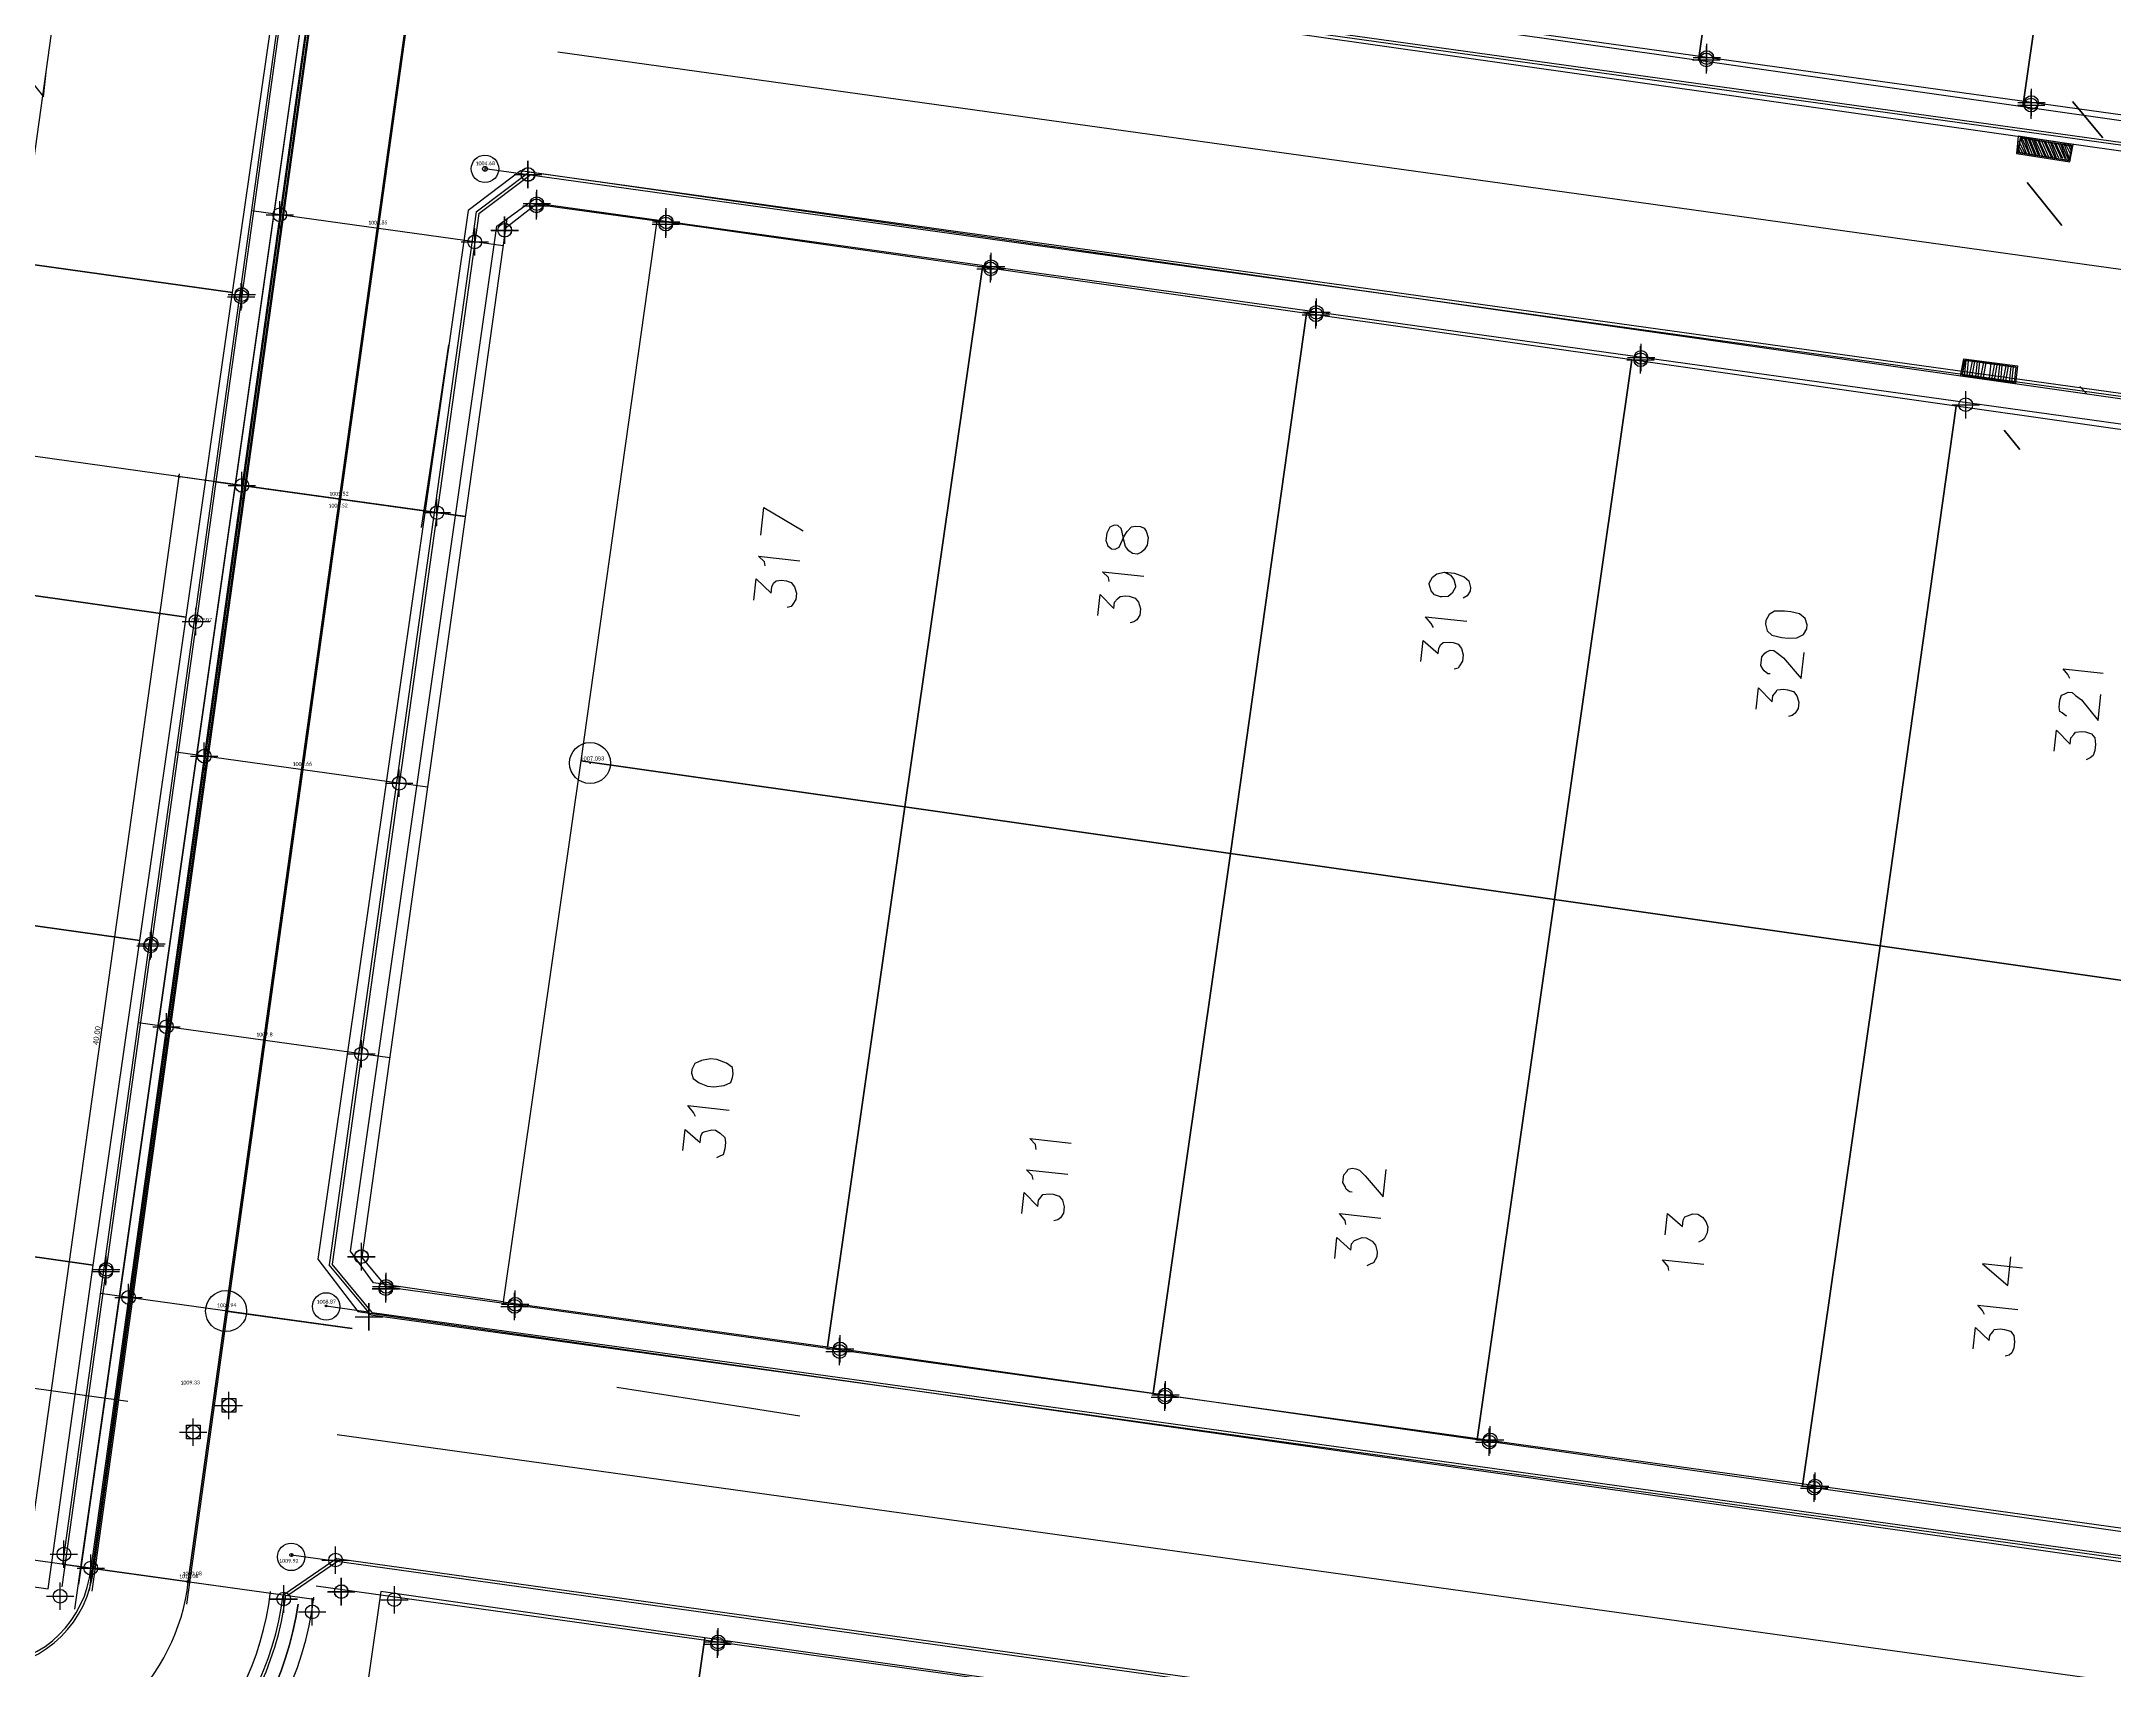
# Model space of a CAD drawing. Header units: metres. Extents: x -977055 to 805873, y -1033982 to 242021.
# Drawn here: x 1030 to 1105.8, y 860.5 to 920.1 of the extents above; entities that cross this region are included whole.
import ezdxf

# ---------------------------------------------------------------- set-up
doc = ezdxf.new("R2010")
doc.units = ezdxf.units.M
doc.header["$PDMODE"] = 32
doc.header["$PDSIZE"] = 1.5
for name, color, linetype in [('12-CONDICIONES EXISTENTES', 2, 'Continuous'), ('C-ROAD', 7, 'Continuous'), ('C-ROAD-CNTR-N', 92, 'Continuous'), ('C-ROAD-PROF-TEXT', 11, 'Continuous'), ('C-ROAD-STAN', 11, 'Continuous'), ('LOTE 243', 6, 'Continuous'), ('NIVEL BORDILLO', 6, 'Continuous'), ('V-NODE', 1, 'Continuous')]:
    doc.layers.add(name, color=color, linetype=linetype)
doc.layers.add('PDF2_area escolar', color=7, linetype='Continuous', true_color=0x989898)
doc.layers.add('PDF_Geometry', color=7, linetype='Continuous', true_color=0x797979)
doc.styles.add('CITY2', font='stylu.ttf', dxfattribs={"height": 0.2})
doc.styles.add('MtXpl_Calibri', font='calibri.ttf')
doc.styles.get("Standard").update_dxf_attribs({"font": 'arial.ttf'})
doc.dimstyles.new('COTAS2', dxfattribs={"dimtxt": 0.02, "dimasz": 0.1, "dimexe": 0.15, "dimexo": 0.08, "dimgap": 0.05, "dimtad": 1, "dimzin": 0, "dimdsep": 46, "dimtxsty": 'CITY2', "dimblk": 'ARCHTICK', "dimcen": 1, "dimdle": 0.1, "dimclrd": 1, "dimclre": 1, "dimclrt": 2, "dimadec": 0, "dimazin": 0, "dimtfac": 1, "dimtofl": 0, "dimtmove": 0, "dimatfit": 3, "dimldrblk": 'ARCHTICK', "dimfxl": 0.18, "dimtolj": 1, "dimtzin": 0, "dimarcsym": 0})

# ---------------------------------------------------------------- blocks, each defined once
blk = doc.blocks.new('base')
at = {"layer": 'PDF_Geometry', "lineweight": 25, "extrusion": (-0.000787417, 0.063364, 0.99799), "elevation": 0.026}
for points in [[(-314.355, -197.288), (-299.601, -195.681), (-292.744, -194.188), (-282.663, -192.111), (-274.476, -190.361), (-258.037, -185.154), (-248.029, -180.61), (-240.539, -177.71), (-228.643, -174.042), (-222.733, -172.714), (-217.384, -171.04), (-209.935, -169.248), (-202.16, -164.759), (-196.196, -160.284), (-195.073, -159.817), (-178.095, -157.457), (-154.298, -156.614), (-136.667, -154.611), (-124.436, -153.164), (-118.066, -151.474), (-100.79, -146.646), (-80.955, -140.967), (-73.385, -139.328), (-61.694, -135.822), (-40.504, -131.604), (-37.727, -130.872), (-17.661, -129.441), (1.311, -127.461), (21.092, -124.929), (41.006, -122.83), (47.376, -123.458), (63.592, -123.186), (81.402, -124.312), (85.639, -96.072), (88.705, -66.393), (92.811, -40.781), (97.16, -22.386), (100.596, -1.562), (102.483, 8.32), (109.691, 37.361), (117.528, 76.62), (126.217, 115.638), (131.513, 149.592), (134.682, 173.973), (136.916, 195.591), (139.956, 229.678), (141.558, 250.676), (142.614, 271.37), (143.252, 283.21), (147.066, 312.938), (152.58, 355.631), (153.554, 396.042), (150.869, 418.02), (151.777, 438.639), (150.959, 458.028), (151.777, 438.639), (150.869, 418.02), (153.554, 396.042), (152.58, 355.631), (147.066, 312.938), (143.252, 283.21), (142.614, 271.37), (141.558, 250.676), (139.956, 229.678), (136.916, 195.591), (134.682, 173.973), (131.513, 149.592), (126.217, 115.638), (117.528, 76.62), (109.691, 37.361), (102.483, 8.32), (100.596, -1.562), (97.16, -22.386), (92.811, -40.781), (88.705, -66.393), (85.639, -96.072), (81.402, -124.312), (63.592, -123.186), (47.376, -123.458), (41.006, -122.83), (21.092, -124.929), (1.311, -127.461), (-17.661, -129.441), (-37.727, -130.872), (-40.504, -131.604), (-61.694, -135.822), (-73.385, -139.328), (-80.955, -140.967), (-100.79, -146.646), (-118.066, -151.474), (-124.436, -153.164), (-136.667, -154.611), (-154.298, -156.614), (-178.095, -157.457), (-195.073, -159.817), (-196.196, -160.284), (-202.16, -164.759), (-209.935, -169.248), (-217.384, -171.04), (-222.733, -172.714), (-228.643, -174.042), (-240.539, -177.71), (-248.029, -180.61), (-258.037, -185.154), (-274.476, -190.361), (-282.663, -192.111), (-292.744, -194.188), (-299.601, -195.681), (-314.355, -197.288), (-312.178, -178.446), (-309.146, -157.898), (-306.876, -132.899), (-305.823, -118.002), (-298.643, -78.802), (-291.055, -45.077), (-282.252, -15.116), (-275.645, 10.473), (-270.319, 33.898), (-263.825, 63.164), (-258.15, 86.408), (-284.424, 123.888)], [(-255.13, 108.395), (-164.82, 94.361), (-163.424, 92.477), (-169.398, 54.06), (-171.282, 52.664), (-262.916, 66.857)], [(-146.68, 154.869), (-157.559, 84.583), (-156.209, 82.704), (-117.746, 76.726), (-115.862, 78.122), (-117.746, 76.726)], [(-146.524, 155.778), (-157.559, 84.583), (-157.277, 86.543), (-157.911, 86.666), (-158.199, 84.66), (-157.559, 84.583)], [(-144.934, 100.08), (-144.842, 100.069), (-144.711, 100.007), (-144.676, 99.91), (-144.601, 99.762), (-144.634, 99.487), (-144.742, 99.361), (-144.799, 99.275), (-144.947, 99.201), (-145.084, 99.217), (-145.21, 99.325), (-145.422, 99.49), (-146.066, 100.309), (-146.187, 99.303)], [(-220.21, 103.028), (-218.347, 102.711), (-218.235, 103.254), (-220.098, 103.571), (-219.85, 102.938)], [(-218.418, 103.276), (-218.268, 102.98)], [(-218.509, 103.287), (-218.284, 102.843)], [(-218.555, 103.293), (-218.347, 102.711)], [(-218.646, 103.304), (-218.392, 102.716)], [(-218.686, 103.355), (-218.484, 102.727)], [(-218.778, 103.366), (-218.53, 102.733)], [(-218.869, 103.377), (-218.621, 102.744)], [(-218.915, 103.382), (-218.667, 102.75)], [(-219.006, 103.393), (-218.758, 102.761)], [(-219.052, 103.399), (-218.844, 102.817)], [(-219.144, 103.41), (-218.89, 102.823)], [(-219.235, 103.421), (-218.981, 102.834)], [(-219.281, 103.426), (-219.027, 102.839)], [(-219.372, 103.437), (-219.118, 102.85)], [(-219.464, 103.448), (-219.21, 102.861)], [(-219.509, 103.454), (-219.255, 102.867)], [(-219.601, 103.465), (-219.347, 102.878)], [(-219.646, 103.47), (-219.438, 102.889)], [(-219.738, 103.481), (-219.484, 102.894)], [(-219.829, 103.492), (-219.575, 102.905)], [(-219.875, 103.498), (-219.621, 102.911)], [(-219.966, 103.509), (-219.712, 102.922)], [(-220.007, 103.56), (-219.804, 102.933)], [(-220.109, 103.48), (-219.941, 102.949)], [(-220.171, 103.348), (-219.987, 102.955)], [(-220.188, 103.211), (-220.078, 102.966)], [(-220.199, 103.12), (-220.17, 102.977)], [(-218.281, 103.259), (-218.24, 103.208)], [(-218.326, 103.265), (-218.257, 103.071)], [(-253.279, 117.214), (-163.472, 103.241), (-161.537, 104.677), (-155.57, 143.049), (-157.006, 144.984), (-245.635, 158.722)], [(-162.327, 144.698), (-157.595, 143.942), (-156.762, 142.775), (-162.579, 105.266), (-163.746, 104.433), (-168.437, 105.137)], [(-160.76, 109.591), (-160.01, 114.277), (-159.676, 116.277)], [(-218.01, 111.666), (-216.096, 111.389), (-216.207, 110.846), (-218.076, 111.118)], [(-216.187, 111.4), (-216.253, 110.852)], [(-216.278, 111.411), (-216.344, 110.863)], [(-216.37, 111.422), (-216.482, 110.879)], [(-216.461, 111.433), (-216.573, 110.89)], [(-216.598, 111.45), (-216.664, 110.901)], [(-216.69, 111.461), (-216.756, 110.912)], [(-216.781, 111.472), (-216.893, 110.929)], [(-216.873, 111.483), (-216.984, 110.94)], [(-217.101, 111.51), (-217.167, 110.962)], [(-217.187, 111.567), (-217.304, 110.979)], [(-217.278, 111.578), (-217.39, 111.035)], [(-217.416, 111.595), (-217.482, 111.046)], [(-217.507, 111.606), (-217.573, 111.057)], [(-217.598, 111.617), (-217.71, 111.074)], [(-217.69, 111.628), (-217.802, 111.085)], [(-217.827, 111.644), (-217.893, 111.096)], [(-217.918, 111.655), (-217.984, 111.107)], [(-172.098, 116.707), (-172.219, 115.702), (-173.645, 116.569)], [(-172.24, 117.838), (-172.211, 117.695), (-172.004, 117.485), (-173.513, 117.666)], [(-171.812, 119.084), (-171.905, 118.307), (-172.444, 118.836), (-172.472, 118.607), (-172.534, 118.476), (-172.637, 118.395), (-172.825, 118.372), (-173.008, 118.394), (-173.185, 118.461), (-173.306, 118.615), (-173.37, 118.855), (-173.342, 119.083), (-173.229, 119.255), (-173.172, 119.341), (-173.029, 119.37)], [(-184.812, 118.564), (-184.783, 118.421), (-184.576, 118.211), (-186.084, 118.393)], [(-197.077, 118.372), (-197.294, 118.491), (-197.415, 118.645), (-197.479, 118.884), (-197.473, 118.93), (-197.354, 119.148), (-197.201, 119.268), (-196.967, 119.286), (-196.921, 119.281), (-196.698, 119.208), (-196.577, 119.054), (-196.513, 118.814), (-196.519, 118.769), (-196.638, 118.551), (-196.792, 118.431), (-197.077, 118.372), (-197.442, 118.416), (-197.797, 118.552), (-197.963, 118.711), (-198.027, 118.95), (-198.011, 119.088), (-197.897, 119.259), (-197.749, 119.334)], [(-184.383, 119.811), (-184.477, 119.034), (-184.97, 119.557), (-184.998, 119.328), (-185.106, 119.202), (-185.208, 119.122), (-185.397, 119.098), (-185.534, 119.115), (-185.757, 119.188), (-185.877, 119.341), (-185.941, 119.581), (-185.914, 119.81), (-185.8, 119.981), (-185.698, 120.062), (-185.555, 120.091)], [(-196.646, 120.407), (-196.571, 120.259), (-196.37, 120.003), (-197.879, 120.184)], [(-196.172, 121.648), (-196.266, 120.871), (-196.81, 121.354), (-196.832, 121.171), (-196.895, 121.04), (-196.997, 120.959), (-197.231, 120.941), (-197.368, 120.958), (-197.545, 121.025), (-197.666, 121.179), (-197.73, 121.419), (-197.702, 121.647), (-197.589, 121.819), (-197.532, 121.905), (-197.39, 121.934)], [(-208.943, 122.259), (-208.852, 122.248), (-208.726, 122.141), (-208.685, 122.089), (-208.611, 121.941), (-208.649, 121.621), (-208.757, 121.495), (-208.808, 121.455), (-208.956, 121.38), (-209.093, 121.397), (-209.22, 121.504), (-209.432, 121.669), (-210.08, 122.443), (-210.196, 121.483)], [(-219.897, 122.559), (-219.822, 122.411), (-219.661, 122.206), (-221.124, 122.382)], [(-208.418, 123.541), (-208.511, 122.764), (-209.005, 123.287), (-209.032, 123.059), (-209.14, 122.932), (-209.197, 122.847), (-209.431, 122.828), (-209.568, 122.845), (-209.791, 122.918), (-209.912, 123.072), (-209.976, 123.311), (-209.948, 123.54), (-209.835, 123.712), (-209.732, 123.792), (-209.59, 123.821)], [(-219.777, 123.936), (-219.732, 123.93), (-219.606, 123.822), (-219.52, 123.766), (-219.491, 123.623), (-219.524, 123.349), (-219.591, 123.171), (-219.688, 123.137), (-219.836, 123.062), (-219.974, 123.078), (-220.1, 123.186), (-220.312, 123.351), (-220.915, 124.119), (-221.03, 123.159)], [(-219.298, 125.223), (-219.391, 124.446), (-219.885, 124.969), (-219.912, 124.74), (-220.02, 124.614), (-220.077, 124.528), (-220.311, 124.51), (-220.448, 124.527), (-220.671, 124.6), (-220.792, 124.754), (-220.81, 124.988), (-220.782, 125.216), (-220.715, 125.393), (-220.612, 125.474), (-220.464, 125.549)], [(-169.44, 137.996), (-169.365, 137.848), (-169.164, 137.592), (-170.673, 137.774)], [(-168.966, 139.237), (-169.06, 138.46), (-169.604, 138.943), (-169.632, 138.715), (-169.694, 138.583), (-169.791, 138.549), (-170.031, 138.485), (-170.168, 138.501), (-170.34, 138.615), (-170.506, 138.774), (-170.53, 138.962), (-170.502, 139.191), (-170.429, 139.414), (-170.332, 139.448), (-170.184, 139.523)], [(-181.889, 139.357), (-181.866, 139.169), (-181.659, 138.958), (-183.167, 139.14)], [(-181.757, 140.454), (-181.728, 140.311), (-181.521, 140.101), (-183.03, 140.283)], [(-193.415, 141.07), (-193.323, 141.059), (-193.197, 140.951), (-193.163, 140.854), (-193.088, 140.706), (-193.121, 140.432), (-193.229, 140.306), (-193.285, 140.22), (-193.428, 140.191), (-193.565, 140.207), (-193.697, 140.269), (-193.903, 140.48), (-194.552, 141.253), (-194.673, 140.248)], [(-181.329, 141.701), (-181.422, 140.924), (-181.916, 141.447), (-181.943, 141.218), (-182.051, 141.092), (-182.108, 141.006), (-182.342, 140.988), (-182.479, 141.005), (-182.702, 141.078), (-182.823, 141.231), (-182.887, 141.471), (-182.859, 141.7), (-182.746, 141.871), (-182.643, 141.952), (-182.501, 141.981)], [(-193.18, 142.247), (-193.151, 142.105), (-192.95, 141.849), (-194.458, 142.03)], [(-204.849, 142.772), (-204.942, 141.995), (-205.487, 142.478), (-205.515, 142.25), (-205.577, 142.118), (-205.674, 142.083), (-205.868, 142.014), (-206.05, 142.036), (-206.222, 142.149), (-206.343, 142.303), (-206.412, 142.497), (-206.385, 142.725), (-206.266, 142.943), (-206.215, 142.983), (-206.066, 143.058)], [(-192.752, 143.494), (-192.845, 142.717), (-193.344, 143.195), (-193.372, 142.966), (-193.48, 142.84), (-193.577, 142.805), (-193.771, 142.736), (-193.908, 142.752), (-194.125, 142.871), (-194.246, 143.025), (-194.31, 143.265), (-194.288, 143.447), (-194.169, 143.665), (-194.072, 143.7), (-193.924, 143.775)], [(-204.969, 144.085), (-204.94, 143.942), (-204.739, 143.686), (-206.247, 143.868)], [(-217.897, 144.159), (-216.435, 143.983), (-217.358, 144.789), (-217.484, 143.738)], [(-216.489, 145.844), (-216.414, 145.696), (-216.253, 145.491), (-217.716, 145.667)], [(-148.552, 148.185), (-139.763, 146.848), (-139.939, 145.385)], [(-216.06, 147.091), (-216.154, 146.314), (-216.653, 146.791), (-216.675, 146.608), (-216.783, 146.482), (-216.84, 146.396), (-217.074, 146.378), (-217.211, 146.395), (-217.434, 146.468), (-217.554, 146.622), (-217.573, 146.856), (-217.545, 147.084), (-217.477, 147.261), (-217.375, 147.342), (-217.232, 147.371)], [(-166.441, 147.883), (-171.121, 148.678), (-173.121, 149.012)]]:
    blk.add_lwpolyline(points, dxfattribs=at)
for points in [[(-194.724, 97.871), (-206.604, 99.72), (-209.68, 79.965), (-197.8, 78.117)], [(-206.604, 99.72), (-218.439, 101.563), (-221.514, 81.808), (-209.68, 79.965)], [(-218.439, 101.563), (-230.319, 103.411), (-233.394, 83.657), (-221.514, 81.808)], [(-152.888, 107.577), (-154.731, 95.742), (-134.976, 92.667), (-133.128, 104.547)], [(-220.261, 102.988), (-218.261, 102.654), (-218.184, 103.294), (-220.138, 103.622)], [(-218.235, 103.254), (-218.347, 102.711), (-220.21, 103.028), (-220.098, 103.571)], [(-151.039, 119.457), (-152.888, 107.577), (-133.128, 104.547), (-131.284, 116.381)], [(-165.408, 124.897), (-177.242, 126.741), (-180.318, 106.986), (-168.437, 105.137)], [(-177.242, 126.741), (-189.122, 128.589), (-192.152, 108.829), (-180.318, 106.986)], [(-189.122, 128.589), (-200.956, 130.432), (-204.032, 110.678), (-192.152, 108.829)], [(-200.956, 130.432), (-212.837, 132.281), (-215.866, 112.521), (-204.032, 110.678)], [(-218.05, 111.718), (-216.044, 111.43), (-216.167, 110.795), (-218.127, 111.078)], [(-216.207, 110.846), (-216.096, 111.389), (-218.01, 111.666), (-218.076, 111.118)], [(-212.837, 132.281), (-224.671, 134.124), (-227.747, 114.37), (-215.866, 112.521)], [(-184.714, 117.068), (-184.783, 117.262), (-184.909, 117.37), (-185.046, 117.386), (-185.195, 117.312), (-185.257, 117.18), (-185.381, 116.917), (-185.495, 116.745), (-185.654, 116.579), (-185.796, 116.549), (-185.979, 116.571), (-186.111, 116.634), (-186.191, 116.736), (-186.255, 116.976), (-186.222, 117.25), (-186.109, 117.422), (-186.006, 117.502), (-185.858, 117.577), (-185.675, 117.555), (-185.549, 117.447), (-185.429, 117.293), (-185.365, 117.054), (-185.306, 116.769), (-185.277, 116.626), (-185.151, 116.518), (-185.014, 116.502), (-184.866, 116.576), (-184.747, 116.794)], [(-149.196, 131.291), (-151.039, 119.457), (-131.284, 116.381), (-129.436, 128.261)], [(-208.792, 120.433), (-208.856, 120.672), (-209.022, 120.832), (-209.383, 120.921), (-209.611, 120.949), (-209.937, 120.942), (-210.182, 120.832), (-210.301, 120.615), (-210.317, 120.477), (-210.253, 120.238), (-210.041, 120.073), (-209.727, 119.989), (-209.498, 119.961), (-209.127, 119.963), (-208.928, 120.078), (-208.809, 120.296)], [(-162.327, 144.698), (-174.166, 146.495), (-177.242, 126.741), (-165.408, 124.897)], [(-174.166, 146.495), (-186.047, 148.344), (-189.122, 128.589), (-177.242, 126.741)], [(-147.347, 143.171), (-149.196, 131.291), (-129.436, 128.261), (-127.593, 140.096)], [(-186.047, 148.344), (-197.881, 150.187), (-200.956, 130.432), (-189.122, 128.589)], [(-197.881, 150.187), (-209.761, 152.035), (-212.837, 132.281), (-200.956, 130.432)], [(-209.761, 152.035), (-221.595, 153.879), (-224.671, 134.124), (-212.837, 132.281)], [(-169.308, 136.404), (-169.377, 136.597), (-169.589, 136.762), (-169.898, 136.892), (-170.127, 136.92), (-170.503, 136.872), (-170.748, 136.763), (-170.816, 136.585), (-170.833, 136.448), (-170.814, 136.214), (-170.602, 136.049), (-170.248, 135.914), (-170.019, 135.886), (-169.688, 135.939), (-169.443, 136.049), (-169.324, 136.266)], [(-145.55, 155.011), (-147.347, 143.171), (-127.593, 140.096), (-125.744, 151.976)], [(-154.633, 175.071), (-166.467, 176.914), (-169.548, 157.114), (-157.714, 155.271)], [(-166.467, 176.914), (-178.353, 178.717), (-181.428, 158.963), (-169.548, 157.114)]]:
    blk.add_lwpolyline(points, close=True, dxfattribs=at)
at = {"layer": 'PDF_Geometry', "color": 3, "lineweight": 40, "extrusion": (-0.000787417, 0.063364, 0.99799), "elevation": 0.026}
for points in [[(-221.356, 102.749), (-220.265, 101.412)], [(-220.644, 112.123), (-220.398, 111.861)], [(-218.175, 114.144), (-217.612, 113.427)]]:
    blk.add_lwpolyline(points, dxfattribs=at)
at = {"layer": 'PDF_Geometry', "color": 215, "lineweight": 50, "true_color": 0xa9529f, "extrusion": (-0.000787417, 0.063364, 0.99799), "elevation": 0.026}
for points in [[(-219.812, 105.948), (-218.565, 104.36)], [(-218.175, 114.144), (-217.612, 113.427)]]:
    blk.add_lwpolyline(points, dxfattribs=at)
at = {"layer": 'PDF_Geometry', "lineweight": 25, "extrusion": (-0.000787417, 0.063364, 0.99799), "elevation": 0.026}
blk.add_lwpolyline([(-143.883, 165.663, 0.347538), (-154.688, 155.69, -0.347538)], format="xyb", close=True, dxfattribs=at)
blk = doc.blocks.new('*U4030')
at = {"color": 0, "linetype": 'ByBlock', "lineweight": -2, "transparency": 16777216}
for p, q in [((-1, 0), (1, 0)), ((0, -1), (0, 1))]:
    blk.add_line(p, q, dxfattribs=at)
blk = doc.blocks.new('*U4045', base_point=(1047.753, 915.207, 1005.418))
at = {"layer": 'V-NODE', "color": 5, "lineweight": -2, "xscale": 0.5, "yscale": 0.5, "zscale": 0.5}
blk.add_blockref('*U4030', (1047.753, 915.207, 1005.418), dxfattribs=at)
blk = doc.blocks.new('*U4048', base_point=(1048.057, 914.06, 1005.386))
at = {"layer": 'V-NODE', "color": 5, "lineweight": -2, "xscale": 0.5, "yscale": 0.5, "zscale": 0.5}
blk.add_blockref('*U4030', (1048.057, 914.06, 1005.386), dxfattribs=at)
blk = doc.blocks.new('*U4051', base_point=(1046.901, 913.166, 1005.465))
at = {"layer": 'V-NODE', "color": 5, "lineweight": -2, "xscale": 0.5, "yscale": 0.5, "zscale": 0.5}
blk.add_blockref('*U4030', (1046.901, 913.166, 1005.465), dxfattribs=at)
blk = doc.blocks.new('*U4054', base_point=(1052.785, 913.394, 1005.537))
at = {"layer": 'V-NODE', "color": 5, "lineweight": -2, "xscale": 0.5, "yscale": 0.5, "zscale": 0.5}
blk.add_blockref('*U4030', (1052.785, 913.394, 1005.537), dxfattribs=at)
blk = doc.blocks.new('*U4057', base_point=(1047.258, 873.786, 1009.532))
at = {"layer": 'V-NODE', "color": 5, "lineweight": -2, "xscale": 0.5, "yscale": 0.5, "zscale": 0.5}
blk.add_blockref('*U4030', (1047.258, 873.786, 1009.532), dxfattribs=at)
blk = doc.blocks.new('*U4060', base_point=(1042.545, 874.442, 1009.504))
at = {"layer": 'V-NODE', "color": 5, "lineweight": -2, "xscale": 0.5, "yscale": 0.5, "zscale": 0.5}
blk.add_blockref('*U4030', (1042.545, 874.442, 1009.504), dxfattribs=at)
blk = doc.blocks.new('*U4063', base_point=(1041.927, 873.407, 1009.596))
at = {"layer": 'V-NODE', "color": 5, "lineweight": -2, "xscale": 0.5, "yscale": 0.5, "zscale": 0.5}
blk.add_blockref('*U4030', (1041.927, 873.407, 1009.596), dxfattribs=at)
blk = doc.blocks.new('*U4066', base_point=(1041.66, 875.609, 1009.384))
at = {"layer": 'V-NODE', "color": 5, "lineweight": -2, "xscale": 0.5, "yscale": 0.5, "zscale": 0.5}
blk.add_blockref('*U4030', (1041.66, 875.609, 1009.384), dxfattribs=at)
blk = doc.blocks.new('*U4069', base_point=(1030.638, 863.185, 1011.203))
at = {"layer": 'V-NODE', "color": 5, "lineweight": -2, "xscale": 0.5, "yscale": 0.5, "zscale": 0.5}
blk.add_blockref('*U4030', (1030.638, 863.185, 1011.203), dxfattribs=at)
blk = doc.blocks.new('*U4072', base_point=(1030.773, 864.724, 1010.566))
at = {"layer": 'V-NODE', "color": 5, "lineweight": -2, "xscale": 0.5, "yscale": 0.5, "zscale": 0.5}
blk.add_blockref('*U4030', (1030.773, 864.724, 1010.566), dxfattribs=at)
blk = doc.blocks.new('*U4075', base_point=(1032.307, 875.066, 1009.573))
at = {"layer": 'V-NODE', "color": 5, "lineweight": -2, "xscale": 0.5, "yscale": 0.5, "zscale": 0.5}
blk.add_blockref('*U4030', (1032.307, 875.066, 1009.573), dxfattribs=at)
blk = doc.blocks.new('*U4078', base_point=(1033.946, 886.98, 1007.905))
at = {"layer": 'V-NODE', "color": 5, "lineweight": -2, "xscale": 0.5, "yscale": 0.5, "zscale": 0.5}
blk.add_blockref('*U4030', (1033.946, 886.98, 1007.905), dxfattribs=at)
blk = doc.blocks.new('*U4081', base_point=(1035.604, 898.848, 1006.598))
at = {"layer": 'V-NODE', "color": 5, "lineweight": -2, "xscale": 0.5, "yscale": 0.5, "zscale": 0.5}
blk.add_blockref('*U4030', (1035.604, 898.848, 1006.598), dxfattribs=at)
blk = doc.blocks.new('*U4084', base_point=(1037.256, 910.732, 1005.7))
at = {"layer": 'V-NODE', "color": 5, "lineweight": -2, "xscale": 0.5, "yscale": 0.5, "zscale": 0.5}
blk.add_blockref('*U4030', (1037.256, 910.732, 1005.7), dxfattribs=at)
blk = doc.blocks.new('*U4141', base_point=(1047.744, 915.213, 1005.417))
at = {"layer": 'V-NODE', "color": 5, "lineweight": -2, "xscale": 0.5, "yscale": 0.5, "zscale": 0.5}
blk.add_blockref('*U4030', (1047.744, 915.213, 1005.417), dxfattribs=at)
blk = doc.blocks.new('*U4144', base_point=(1048.054, 914.062, 1005.387))
at = {"layer": 'V-NODE', "color": 5, "lineweight": -2, "xscale": 0.5, "yscale": 0.5, "zscale": 0.5}
blk.add_blockref('*U4030', (1048.054, 914.062, 1005.387), dxfattribs=at)
blk = doc.blocks.new('*U4147', base_point=(1046.894, 913.17, 1005.467))
at = {"layer": 'V-NODE', "color": 5, "lineweight": -2, "xscale": 0.5, "yscale": 0.5, "zscale": 0.5}
blk.add_blockref('*U4030', (1046.894, 913.17, 1005.467), dxfattribs=at)
blk = doc.blocks.new('*U4150', base_point=(1041.653, 875.613, 1009.386))
at = {"layer": 'V-NODE', "color": 5, "lineweight": -2, "xscale": 0.5, "yscale": 0.5, "zscale": 0.5}
blk.add_blockref('*U4030', (1041.653, 875.613, 1009.386), dxfattribs=at)
blk = doc.blocks.new('*U4153', base_point=(1042.548, 874.437, 1009.505))
at = {"layer": 'V-NODE', "color": 5, "lineweight": -2, "xscale": 0.5, "yscale": 0.5, "zscale": 0.5}
blk.add_blockref('*U4030', (1042.548, 874.437, 1009.505), dxfattribs=at)
blk = doc.blocks.new('*U4156', base_point=(1041.932, 873.409, 1009.592))
at = {"layer": 'V-NODE', "color": 5, "lineweight": -2, "xscale": 0.5, "yscale": 0.5, "zscale": 0.5}
blk.add_blockref('*U4030', (1041.932, 873.409, 1009.592), dxfattribs=at)
blk = doc.blocks.new('*U4159', base_point=(1038.815, 863.082, 1010.623))
at = {"layer": 'V-NODE', "color": 5, "lineweight": -2, "xscale": 0.5, "yscale": 0.5, "zscale": 0.5}
blk.add_blockref('*U4030', (1038.815, 863.082, 1010.623), dxfattribs=at)
blk = doc.blocks.new('_ArchTick')
at = {"color": 0, "linetype": 'ByBlock', "const_width": 0.15}
blk.add_lwpolyline([(-0.5, -0.5), (0.5, 0.5)], dxfattribs=at)
blk = doc.blocks.new('*D4183')
at = {"layer": '12-CONDICIONES EXISTENTES', "color": 1, "lineweight": -2, "transparency": 16777216}
blk.add_line((1029.445, 864.435), (1035.003, 904.249), dxfattribs=at)
at = {"layer": '12-CONDICIONES EXISTENTES', "color": 1, "linetype": 'Continuous', "lineweight": -2, "transparency": 16777216}
for p, q in [((1040.777, 903.342), (1034.841, 904.171)), ((1035.246, 863.726), (1029.31, 864.555))]:
    blk.add_line(p, q, dxfattribs=at)
at = {"layer": 'Defpoints', "color": 0, "transparency": 16777216}
for p in [(1034.989, 904.15), (1040.856, 903.331, 996.877), (1035.326, 863.715, 996.877)]:
    blk.add_point(p, dxfattribs=at)
at = {"layer": '12-CONDICIONES EXISTENTES', "color": 1, "lineweight": -2, "transparency": 16777216, "xscale": 0.1, "yscale": 0.1, "zscale": 0.1}
for p, rotation in [((1034.989, 904.15), 82.05294046129835), ((1029.459, 864.534), 262.0529404612984)]:
    blk.add_blockref('_ArchTick', p, dxfattribs=dict(at, rotation=rotation))
at = {"layer": '12-CONDICIONES EXISTENTES', "color": 2, "transparency": 16777216, "insert": (1031.978, 883.701), "char_height": 0.2, "attachment_point": 5, "rotation": 82.05294, "style": 'CITY2'}
blk.add_mtext('\\A1;40.00', dxfattribs=at)
blk = doc.blocks.new('*D4184')
at = {"layer": '12-CONDICIONES EXISTENTES', "color": 1, "lineweight": -2, "transparency": 16777216}
blk.add_line((1028.179, 905), (1036.502, 964.622), dxfattribs=at)
at = {"layer": '12-CONDICIONES EXISTENTES', "color": 1, "linetype": 'Continuous', "lineweight": -2, "transparency": 16777216}
for p, q in [((1049.072, 962.766), (1036.34, 964.543)), ((1040.777, 903.342), (1028.045, 905.12))]:
    blk.add_line(p, q, dxfattribs=at)
at = {"layer": 'Defpoints', "color": 0, "transparency": 16777216}
for p in [(1036.489, 964.523), (1049.151, 962.755, 996.877), (1040.856, 903.331, 0.003)]:
    blk.add_point(p, dxfattribs=at)
at = {"layer": '12-CONDICIONES EXISTENTES', "color": 1, "lineweight": -2, "transparency": 16777216, "xscale": 0.1, "yscale": 0.1, "zscale": 0.1}
for p, rotation in [((1036.489, 964.523), 82.05294046129832), ((1028.193, 905.099), 262.0529404612984)]:
    blk.add_blockref('_ArchTick', p, dxfattribs=dict(at, rotation=rotation))
at = {"layer": '12-CONDICIONES EXISTENTES', "color": 2, "transparency": 16777216, "insert": (1031.432, 929.414), "char_height": 0.2, "attachment_point": 5, "rotation": 82.05294, "style": 'CITY2'}
blk.add_mtext('\\A1;60.00', dxfattribs=at)
blk = doc.blocks.new('*U4787')
at = {"color": 0, "linetype": 'ByBlock', "lineweight": -2, "transparency": 16777216}
for p, q in [((-1, 0), (1, 0)), ((0, -1), (0, 1))]:
    blk.add_line(p, q, dxfattribs=at)
blk.add_lwpolyline([(-0.5, -0.5), (-0.5, 0.5), (0.5, 0.5), (0.5, -0.5)], close=True, dxfattribs=at)
blk.add_circle((0, 0), 0.5, dxfattribs=at)
blk = doc.blocks.new('*U4802', base_point=(1035.507, 869.191, 1007.44))
at = {"layer": 'V-NODE', "color": 3, "lineweight": -2, "xscale": 0.5, "yscale": 0.5, "zscale": 0.5}
blk.add_blockref('*U4787', (1035.507, 869.191, 1007.44), dxfattribs=at)
blk = doc.blocks.new('*U4817', base_point=(1036.809, 870.164, 1006.86))
at = {"layer": 'V-NODE', "color": 3, "lineweight": -2, "xscale": 0.5, "yscale": 0.5, "zscale": 0.5}
blk.add_blockref('*U4787', (1036.809, 870.164, 1006.86), dxfattribs=at)
blk = doc.blocks.new('*U4845')
at = {"color": 0, "linetype": 'ByBlock', "lineweight": -2, "transparency": 16777216}
for p, q in [((-1, 0), (1, 0)), ((0, -1), (0, 1))]:
    blk.add_line(p, q, dxfattribs=at)
blk.add_circle((0, 0), 0.5, dxfattribs=at)
blk = doc.blocks.new('*U4848', base_point=(1037.278, 910.812, 1005.727))
at = {"layer": 'V-NODE', "color": 2, "lineweight": -2, "xscale": 0.5, "yscale": 0.5, "zscale": 0.5}
blk.add_blockref('*U4845', (1037.278, 910.812, 1005.727), dxfattribs=at)
blk = doc.blocks.new('*U4851', base_point=(1033.973, 887.06, 1007.934))
at = {"layer": 'V-NODE', "color": 2, "lineweight": -2, "xscale": 0.5, "yscale": 0.5, "zscale": 0.5}
blk.add_blockref('*U4845', (1033.973, 887.06, 1007.934), dxfattribs=at)
blk = doc.blocks.new('*U4854', base_point=(1032.322, 875.144, 1009.601))
at = {"layer": 'V-NODE', "color": 2, "lineweight": -2, "xscale": 0.5, "yscale": 0.5, "zscale": 0.5}
blk.add_blockref('*U4845', (1032.322, 875.144, 1009.601), dxfattribs=at)
blk = doc.blocks.new('*U4958')
at = {"color": 0, "linetype": 'ByBlock', "lineweight": -2, "transparency": 16777216}
for p, q in [((-1, 0), (1, 0)), ((0, -1), (0, 1))]:
    blk.add_line(p, q, dxfattribs=at)
blk.add_circle((0, 0), 0.5, dxfattribs=at)
blk = doc.blocks.new('*U5270', base_point=(1042.861, 863.057, 1010.509))
at = {"layer": 'V-NODE', "color": 2, "lineweight": -2, "xscale": 0.5, "yscale": 0.5, "zscale": 0.5}
blk.add_blockref('*U4958', (1042.861, 863.057, 1010.509), dxfattribs=at)
blk = doc.blocks.new('*U5271', base_point=(1030.638, 863.185, 1011.203))
at = {"layer": 'V-NODE', "color": 2, "lineweight": -2, "xscale": 0.5, "yscale": 0.5, "zscale": 0.5}
blk.add_blockref('*U4958', (1030.638, 863.185, 1011.203), dxfattribs=at)
blk = doc.blocks.new('*U5272', base_point=(1039.859, 862.61, 1010.829))
at = {"layer": 'V-NODE', "color": 2, "lineweight": -2, "xscale": 0.5, "yscale": 0.5, "zscale": 0.5}
blk.add_blockref('*U4958', (1039.859, 862.61, 1010.829), dxfattribs=at)
blk = doc.blocks.new('*U4955')
at = {"color": 0, "linetype": 'ByBlock', "lineweight": -2, "transparency": 16777216}
for p, q in [((-1, 0), (1, 0)), ((0, -1), (0, 1))]:
    blk.add_line(p, q, dxfattribs=at)
blk = doc.blocks.new('*U5273')
at = {"layer": 'C-ROAD-CNTR-N', "color": 92, "linetype": 'Continuous', "lineweight": -3}
blk.add_line((1035.324, 863.717), (1074.019, 1140.909), dxfattribs=at)
at = {"layer": 'C-ROAD-STAN', "color": 11, "linetype": 'Continuous', "lineweight": -3}
blk.add_circle((1035.324, 863.717), 0.05, dxfattribs=at)

msp = doc.modelspace()

# ---------------------------------------------------------------- linework, layer by layer
at = {"color": 1, "elevation": 999.808}
for points in [[(1052.21382, 1018.02826), (1030.70458, 863.52595)], [(1053.20427, 1017.89037), (1031.69503, 863.38806)], [(1053.30331, 1017.87658), (1031.79407, 863.37428)], [(1056.76988, 1017.39398), (1035.26064, 862.89167)]]:
    msp.add_lwpolyline(points, dxfattribs=at)
for centre in [(1046.17528, 915.41417, 1007.297), (1040.3646, 873.78806, -0.994), (1039.08489, 864.621, 1009.505)]:
    msp.add_circle(centre, 0.50164)
at = {"layer": '12-CONDICIONES EXISTENTES', "color": 1}
for p, q in [((1036.22826, 903.97648), (1045.43959, 902.69532)), ((1030.71789, 864.35785), (1039.92922, 863.07669))]:
    msp.add_line(p, q, dxfattribs=at)
at = {"layer": '12-CONDICIONES EXISTENTES', "color": 1, "elevation": 996.877}
for points in [[(1046.8438, 912.59219), (1037.63311, 913.87799)], [(1045.46122, 902.68822), (1036.25053, 903.97402)], [(1044.07864, 892.78426), (1034.86795, 894.07006)], [(1042.69606, 882.8803), (1033.48537, 884.1661)], [(1041.31348, 872.97634), (1032.10279, 874.26214)], [(1036.70813, 873.61924), (1041.31348, 872.97634)], [(1030.71989, 864.35585), (1039.93122, 863.07469)]]:
    msp.add_lwpolyline(points, dxfattribs=at)
at = {"layer": '12-CONDICIONES EXISTENTES', "color": 1}
for p in [(1050.019, 893.67, 1007.093), (1036.70813, 873.61924, 996.877)]:
    msp.add_point(p, dxfattribs=at)
at = {"layer": 'C-ROAD-CNTR-N', "color": 92, "linetype": 'Continuous', "lineweight": -3}
for p, q in [((1074.99809, 1147.92141), (1035.32355, 863.71727)), ((1052.03266, 1017.04386), (1030.71789, 864.35785)), ((1052.98262, 1016.25428), (1031.75788, 864.21321)), ((1053.088, 1016.28591), (1031.85692, 864.19938)), ((1046.18764, 915.50268), (1046.16293, 915.32566)), ((1045.85402, 913.83613), (1040.47565, 875.3088)), ((1045.94733, 913.78127), (1040.5808, 875.33872)), ((1046.97985, 913.58313), (1041.67549, 875.58593)), ((1040.37166, 873.84053), (1040.36191, 873.77071)), ((1040.27181, 873.1253), (1040.2718, 873.12523)), ((1039.10262, 864.7499), (1039.08684, 864.63688))]:
    msp.add_line(p, q, dxfattribs=at)
at = {"layer": 'LOTE 243'}
for centre, radius, start, end in [((1027.82959, 864.59118, -16.454), 3.94861, 274.7569417, 354.4778908), ((1027.82985, 864.59082, 2010.208), 4.04823, 274.7621701, 354.42341), ((1027.82727, 864.59174, -16.454), 7.54934, 274.9381927, 353.3330068), ((1027.82782, 864.59052, -2010.202), 11.04807, 274.9874339, 352.9428498), ((1027.82783, 864.5905, -16.454), 11.14804, 274.9857215, 352.9349789), ((1027.8005, 864.6503, 2010.208), 12.21001, 275.1009848, 352.9411688)]:
    msp.add_arc(centre, radius, start, end, dxfattribs=at)
at = {"layer": 'NIVEL BORDILLO', "color": 2}
for p, q in [((1139.45769, 912.72488, 1007.297), (1049.28139, 925.2801, 1007.297)), ((1139.42402, 911.71992, 1007.297), (1047.44726, 924.52581, 1007.297)), ((1139.41023, 911.62087, 1007.297), (1049.02665, 924.20495, 1007.297)), ((1138.57687, 907.1935, 1007.297), (1048.84024, 919.6875, 1007.297)), ((1045.85402, 913.83613, 1007.297), (1047.78232, 915.29139, 1007.297)), ((1045.9459, 913.78019, 1007.297), (1047.80952, 915.18663, 1007.297)), ((1137.73257, 902.66668, 1007.297), (1046.17528, 915.41417, 1007.297)), ((1137.74636, 902.76572, 1007.297), (1047.78232, 915.29139, 1007.297)), ((1046.908, 913.249, 1005.496), (1048.068, 914.141, 1005.416)), ((1137.631, 901.67117, 1007.297), (1048.068, 914.141, 1007.297)), ((1041.99717, 873.47728, 1009.535), (1040.47565, 875.3088, 1009.535)), ((1042.04933, 873.57099, 1009.535), (1040.5808, 875.33872, 1009.535)), ((1042.57091, 874.50807, 1009.535), (1041.67549, 875.58593, 1009.535)), ((1042.57091, 874.50807, 1010.499), (1131.789, 862.09821, 1010.499)), ((1040.3667, 873.80504, 1010.499), (1041.90234, 873.59144, 1010.499)), ((1041.70309, 873.51819, 1010.499), (1041.70685, 873.51766, 1010.499)), ((1041.927, 873.48704, 1010.499), (1041.932, 873.48635, 1010.499)), ((1041.99717, 873.47728, 1010.499), (1131.45239, 861.03444, 1010.499)), ((1042.04933, 873.57099, 1010.499), (1131.4865, 861.13066, 1010.499)), ((1042.05556, 873.407, 1009.535), (1042.0539, 873.409, 1009.535)), ((1040.7707, 869.10456, 1010.499), (1129.91752, 856.70461, 1010.499)), ((1040.75725, 864.5631, 1009.535), (1038.815, 863.23099, 1009.535)), ((1040.78185, 864.45872, 1009.535), (1038.9628, 863.21111, 1009.535)), ((1039.09473, 864.69339, 1010.499), (1128.34854, 852.27856, 1010.499)), ((1040.47925, 864.60177, 1010.499), (1040.48689, 864.60071, 1010.499)), ((1040.75725, 864.5631, 1010.499), (1128.38265, 852.37478, 1010.499)), ((1031.7579, 864.2132, 1010.08), (1038.96315, 863.21134, 1010.08)), ((1039.99919, 863.55796, 1010.499), (1129.14601, 851.15801, 1010.499))]:
    msp.add_line(p, q, dxfattribs=at)
for centre, radius in [((1046.17528, 915.41417, 1007.297), 0.08937), ((1040.3667, 873.80504, 1010.499), 0.03466), ((1039.09473, 864.69339, 1010.499), 0.05706)]:
    msp.add_circle(centre, radius, dxfattribs=at)
at = {"layer": 'PDF_Geometry', "lineweight": 25, "extrusion": (-0.000787417, 0.063364, 0.99799)}
msp.add_arc((-1038.32004, -786.11123, 1060.76006), 10.74992, 94.3804182, 172.6795413, dxfattribs=at)

# ---------------------------------------------------------------- block references
at = {"layer": 'C-ROAD', "color": 7, "linetype": 'Continuous', "lineweight": -3}
msp.add_blockref('*U5273', (0, 0), dxfattribs=at)
at = {"layer": 'PDF2_area escolar'}
msp.add_blockref('base', (882.736, 1016.336, 999.038), dxfattribs=at)
at = {"layer": 'V-NODE', "color": 2, "lineweight": -2, "xscale": 0.5, "yscale": 0.5, "zscale": 0.5}
for p in [(1090.844, 919.402, 1005.076), (1090.858, 919.488, 1005.089), (1102.719, 917.747, 1005.263), (1102.732, 917.841, 1005.277), (1047.744, 915.213, 1005.417), (1047.753, 915.207, 1005.418), (1048.054, 914.062, 1005.387), (1048.057, 914.06, 1005.386), (1048.068, 914.141, 1005.416), (1038.6708, 913.733, 1004.85167), (1046.894, 913.17, 1005.467), (1046.901, 913.166, 1005.465), (1052.785, 913.394, 1005.537), (1052.805, 913.475, 1005.561), (1045.8021, 912.7412, 1004.85167), (1064.669, 911.752, 1005.638), (1064.686, 911.835, 1005.666), (1037.256, 910.732, 1005.7), (1076.583, 910.164, 1005.677), (1076.563, 910.076, 1005.659), (1088.441, 908.427, 1005.651), (1088.455, 908.513, 1005.665), (1100.333, 906.784, 1005.925), (1037.2882, 903.8291, 1005.52), (1044.4191, 902.8336, 1005.52), (1035.604, 898.848, 1006.598), (1035.9056, 893.9251, 1006.66), (1043.037, 892.9332, 1006.66), (1033.946, 886.98, 1007.905), (1034.523, 884.0211, 1007.8), (1041.6539, 883.0257, 1007.8), (1041.653, 875.613, 1009.386), (1041.66, 875.609, 1009.384), (1032.307, 875.066, 1009.573), (1042.561, 874.52, 1009.535), (1033.1405, 874.1172, 1008.94), (1042.545, 874.442, 1009.504), (1042.548, 874.437, 1009.505), (1047.258, 873.786, 1009.532), (1047.282, 873.868, 1009.545), (1059.163, 872.232, 1009.482), (1059.142, 872.137, 1009.463), (1071.041, 870.468, 1009.276), (1071.062, 870.549, 1009.295), (1082.905, 868.822, 1009.227), (1082.941, 868.904, 1009.228), (1094.782, 867.142, 1009.246), (1094.822, 867.211, 1009.233), (1030.773, 864.724, 1010.566), (1031.7579, 864.2132, 1010.08), (1040.711, 864.508, 1010.57), (1038.815, 863.082, 1010.623), (1040.919, 863.349, 1010.579), (1040.922, 863.353, 1010.575), (1054.681, 861.434, 1010.481), (1054.703, 861.511, 1010.499)]:
    msp.add_blockref('*U4958', p, dxfattribs=at)
at = {"layer": 'V-NODE'}
for name, p in [('*U4141', (1047.746, 915.211, 1005.42)), ('*U4045', (1047.755, 915.205, 1005.421)), ('*U4144', (1048.056, 914.06, 1005.39)), ('*U4048', (1048.059, 914.058, 1005.389)), ('*U4147', (1046.896, 913.168, 1005.47)), ('*U4051', (1046.903, 913.164, 1005.468)), ('*U4054', (1052.787, 913.392, 1005.54)), ('*U4084', (1037.258, 910.73, 1005.703)), ('*U4848', (1037.278, 910.812, 1005.725)), ('*U4081', (1035.606, 898.846, 1006.601)), ('*U4078', (1033.948, 886.978, 1007.908)), ('*U4851', (1033.973, 887.06, 1007.932)), ('*U4150', (1041.655, 875.611, 1009.389)), ('*U4066', (1041.662, 875.607, 1009.387)), ('*U4075', (1032.309, 875.064, 1009.576)), ('*U4854', (1032.322, 875.144, 1009.599)), ('*U4060', (1042.547, 874.44, 1009.507)), ('*U4153', (1042.55, 874.435, 1009.508)), ('*U4057', (1047.26, 873.784, 1009.535)), ('*U4063', (1041.929, 873.405, 1009.599)), ('*U4156', (1041.934, 873.407, 1009.595)), ('*U4817', (1036.809, 870.164, 1006.858)), ('*U4802', (1035.507, 869.191, 1007.438)), ('*U4072', (1030.775, 864.722, 1010.569)), ('*U4069', (1030.64, 863.183, 1011.206)), ('*U4159', (1038.817, 863.08, 1010.626))]:
    msp.add_blockref(name, p, dxfattribs=at)
at = {"layer": 'V-NODE', "color": 2}
for name, p in [('*U5271', (1030.638, 863.185, 1011.203)), ('*U5272', (1039.859, 862.61, 1010.829)), ('*U5270', (1042.861, 863.057, 1010.509))]:
    msp.add_blockref(name, p, dxfattribs=at)
at = {"layer": 'V-NODE', "color": 5, "lineweight": -2, "xscale": 0.5, "yscale": 0.5, "zscale": 0.5}
msp.add_blockref('*U4955', (1042.861, 863.057, 1010.509), dxfattribs=at)

# ---------------------------------------------------------------- texts
at = {"layer": 'C-ROAD-PROF-TEXT', "color": 2, "style": 'MtXpl_Calibri'}
for s, p in [('1004.68', (1045.83207, 915.54339)), ('1008.87', (1040.01776, 873.88901)), ('1009.33', (1035.0404, 870.92975, 1009.505)), ('1009.92', (1038.64867, 864.40465, 1009.505))]:
    msp.add_text(s, height=0.1375, rotation=0.5711077, dxfattribs=at).set_placement(p)
at = {"layer": 'C-ROAD-PROF-TEXT', "style": 'MtXpl_Calibri'}
for s, p in [('1005.52', (1040.4795, 903.45353)), ('1010.08', (1035.11403, 863.93982, 0.003))]:
    msp.add_text(s, height=0.1375, rotation=0.5711077, dxfattribs=at).set_placement(p)
at = {"layer": 'C-ROAD-PROF-TEXT', "color": 11, "linetype": 'Continuous', "lineweight": -3, "char_height": 0.15, "attachment_point": 8, "rotation": 0.5711077}
for s, insert in [('{\\fCalibri|b0|i0|c0|p34;\\H0.91667x;\\C256;1004.85}', (1042.2578, 913.37574, 1013.334)), ('{\\fCalibri|b0|i0|c0|p34;\\H0.91667x;\\C256;1005.52}', (1040.80614, 903.02164)), ('{\\C2;1006.597}', (1035.75901, 898.82474, 3017.06512)), ('{\\C2;1007.093}', (1050.1017, 893.76037, 3017.06512)), ('{\\fCalibri|b0|i0|c0|p34;\\H0.91667x;\\C256;1006.66}', (1039.49264, 893.56782, 1013.334)), ('{\\fCalibri|b0|i0|c0|p34;\\H0.91667x;\\C256;1007.8}', (1038.11034, 883.66382, 1013.334)), ('{\\fCalibri|b0|i0|c0|p34;\\H0.91667x;\\C256;1008.94}', (1036.72776, 873.75985, 1013.334)), ('{\\fCalibri|b0|i0|c0|p34;\\H0.91667x;\\C256;1010.08}', (1035.34333, 863.84264, 0.003))]:
    msp.add_mtext(s, dxfattribs=dict(at, insert=insert))

# ---------------------------------------------------------------- dimensions: what is measured, and where the dimension line sits
at = {"layer": '12-CONDICIONES EXISTENTES', "color": 1}
for base, p1, p2, picture, middle in [((1036.48863, 964.5226), (1040.85587, 903.33112, 0.003), (1049.15136, 962.7549, 996.877), '*D4184', (1031.58456, 929.39285)), ((1034.98925, 904.1501), (1035.32555, 863.71527, 996.877), (1040.85587, 903.33112, 996.877), '*D4183', (1032.13165, 883.67993))]:
    dim = msp.add_linear_dim(base=base, p1=p1, p2=p2, angle=82.0529405, dimstyle='COTAS2', dxfattribs=at)
    dim.commit()
    dim.dimension.update_dxf_attribs({"geometry": picture, "text_midpoint": middle, "dimtype": 161})

doc.saveas('drawing.dxf')
